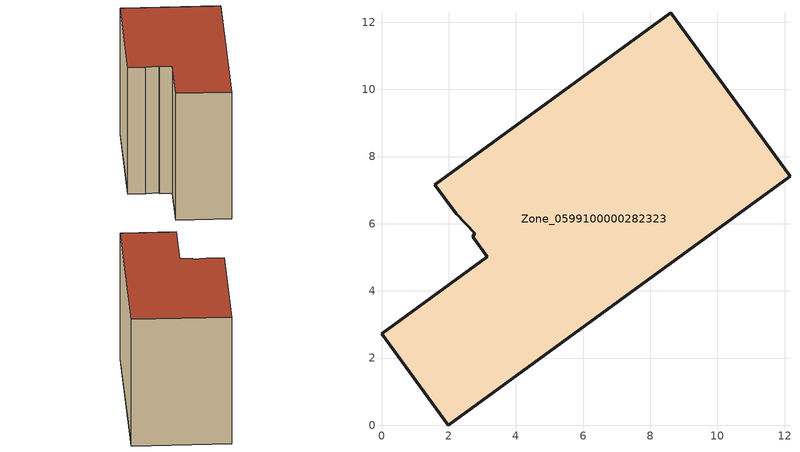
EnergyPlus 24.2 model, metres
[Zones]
Zone_0599100000282323
 floor ground (C_G): 0,2.72 3.15,5.02 2.72,5.61 2.77,5.71 2.23,6.29 1.59,7.16 8.61,12.28 12.16,7.42 1.98,0 z0
 wall outside (C_F): 3.15,5.02 0,2.72 1.98,0 12.16,7.42 8.61,12.28 1.59,7.16 2.23,6.29 2.77,5.71 2.72,5.61 3.15,5.02 z0:8.29
 roof outside (C_R): 2.23,6.29 2.77,5.71 2.72,5.61 3.15,5.02 0,2.72 1.98,0 12.16,7.42 8.61,12.28 1.59,7.16 z8.29
[BUILDING]
Pand.0599100000282323: North Axis=0; Terrain=City; Loads Convergence Tolerance Value=0.04; Temperature Convergence Tolerance Value=0.4; Solar Distribution=FullExterior; Maximum Number of Warmup Days=25; Minimum Number of Warmup Days=1
[Site:Location]
Rotterdam.The.Hague.AP_ZH_NLD Design_Conditions: Latitude=51.96; Longitude=4.45; Time Zone=1; Elevation=-4.5
[SITE:GROUNDTEMPERATURE:BUILDINGSURFACE]
18, 18, 18, 18, 18, 18, 18, 18, 18, 18, 18, 18
[MATERIAL] Thermal Absorptance=0.9; Solar Absorptance=0.7; Visible Absorptance=0.7
Name | Roughness | Thickness | Conductivity | Density | Specific Heat
G.TI.1975-1991 | MediumSmooth | 0.15 | 0.288461 | 540 | 1210
F.TI.1975-1991 | Rough | 0.3 | 0.230769 | 1920 | 840
R.TI.1975-1991 | MediumRough | 0.2 | 0.153846 | 1500 | 1000
[CONSTRUCTION]
C_G: G.TI.1975-1991
C_F: F.TI.1975-1991
C_R: R.TI.1975-1991
[ZONE]
Zone_0599100000282323: Type=1; Multiplier=1; Ceiling Height=Autocalculate; Volume=Autocalculate; Floor Area=autocalculate; Part of Total Floor Area=Yes
[ZONEINFILTRATION:DESIGNFLOWRATE]
Infil_Zone_0599100000282323: Zone or ZoneList or Space or SpaceList=Zone_0599100000282323; Schedule=AlwaysOn; Design Flow Rate Calculation Method=Flow/Area; Flow Rate per Floor Area=0.003; Constant Term Coefficient=1; Temperature Term Coefficient=0; Velocity Term Coefficient=0; Velocity Squared Term Coefficient=0
[HVACTEMPLATE:ZONE:IDEALLOADSAIRSYSTEM]
Zone_0599100000282323: Maximum Heating Supply Air Temperature=50; Minimum Cooling Supply Air Temperature=13; Maximum Heating Supply Air Humidity Ratio=0.0156; Minimum Cooling Supply Air Humidity Ratio=0.0077; Heating Limit=NoLimit; Cooling Limit=NoLimit; Dehumidification Control Type=ConstantSensibleHeatRatio; Cooling Sensible Heat Ratio=0.7; Dehumidification Setpoint=60; Humidification Control Type=None; Humidification Setpoint=30; Outdoor Air Method=None; Outdoor Air Flow Rate per Person=0.00944; Outdoor Air Flow Rate per Zone Floor Area=0; Outdoor Air Flow Rate per Zone=0; Demand Controlled Ventilation Type=None; Outdoor Air Economizer Type=NoEconomizer; Heat Recovery Type=None; Sensible Heat Recovery Effectiveness=0.7; Latent Heat Recovery Effectiveness=0.65
[ZONECONTROL:THERMOSTAT]
ThermostatControl_Zone_0599100000282323: Zone or ZoneList=Zone_0599100000282323; Control Type Schedule=DualSetpointControlType; Control 1=Thermostat_Zone_0599100000282323; Temperature Difference Between Cutout And Setpoint=0
[THERMOSTATSETPOINT:DUALSETPOINT]
Thermostat_Zone_0599100000282323: Heating Setpoint Temperature Schedule=HeatingSetpoint_Zone_0599100000282323; Cooling Setpoint Temperature Schedule=CoolingSetpoint_Zone_0599100000282323
[SCHEDULE:COMPACT]
HeatingSetpoint_Zone_0599100000282323: Through: 12/31, For: AllDays, Until: 24:00, 21
CoolingSetpoint_Zone_0599100000282323: Through: 12/31, For: AllDays, Until: 24:00, 24
DualSetpointControlType: Through: 12/31, For: AllDays, Until: 24:00, 4
AlwaysOn: Through: 12/31, For: AllDays, Until: 24:00, 1
